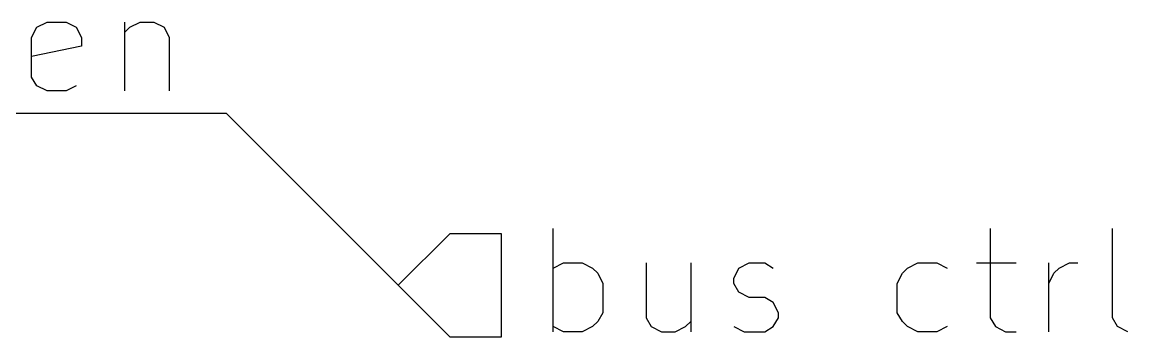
# Model space of a CAD drawing. Extents: x 10 to 287, y -200 to -10.
# Drawn here: x 239.56 to 255.88, y -148.08 to -143.43 of the extents above; entities that cross this region are included whole.
import ezdxf

# ---------------------------------------------------------------- set-up
doc = ezdxf.new("R2010")
doc.units = 0
doc.header["$MEASUREMENT"] = 0
doc.layers.add('BLACK', color=7, linetype='CONTINUOUS')
doc.layers.add('WHITE', color=7, linetype='CONTINUOUS')

msp = doc.modelspace()

# ---------------------------------------------------------------- linework, layer by layer
at = {"layer": 'Black'}
for p, q in [((227.33, -144.78), (242.57, -144.78)), ((242.57, -144.78), (245.11, -147.32)), ((247.396, -148.006), (247.396, -146.482)), ((253.848, -146.482), (253.848, -147.803)), ((255.651, -147.803), (255.651, -146.482)), ((245.872, -146.558), (245.11, -147.32)), ((246.634, -146.558), (245.872, -146.558)), ((246.634, -148.082), (246.634, -146.558)), ((247.396, -147.066), (247.548, -146.99)), ((247.548, -146.99), (247.828, -146.99)), ((247.828, -146.99), (247.98, -147.066)), ((248.768, -146.99), (248.768, -147.803)), ((249.428, -146.99), (249.428, -148.006)), ((250.139, -147.066), (250.292, -146.99)), ((250.292, -146.99), (250.52, -146.99)), ((250.52, -146.99), (250.647, -147.066)), ((252.628, -147.066), (252.781, -146.99)), ((252.781, -146.99), (253.06, -146.99)), ((253.06, -146.99), (253.213, -147.066)), ((253.644, -146.99), (254.229, -146.99)), ((254.711, -148.006), (254.711, -146.99)), ((254.864, -147.066), (255.016, -146.99)), ((255.016, -146.99), (255.143, -146.99)), ((247.98, -147.066), (248.056, -147.142)), ((248.056, -147.142), (248.133, -147.295)), ((250.063, -147.218), (250.139, -147.066)), ((252.476, -147.295), (252.552, -147.142)), ((252.552, -147.142), (252.628, -147.066)), ((254.711, -147.295), (254.787, -147.142)), ((254.787, -147.142), (254.864, -147.066)), ((245.11, -147.32), (245.872, -148.082)), ((248.133, -147.295), (248.133, -147.726)), ((250.063, -147.295), (250.063, -147.218)), ((250.139, -147.422), (250.063, -147.295)), ((252.476, -147.726), (252.476, -147.295)), ((250.292, -147.498), (250.139, -147.422)), ((250.52, -147.498), (250.292, -147.498)), ((250.647, -147.574), (250.52, -147.498)), ((250.723, -147.726), (250.647, -147.574)), ((248.056, -147.853), (247.98, -147.93)), ((248.133, -147.726), (248.056, -147.853)), ((248.768, -147.803), (248.844, -147.93)), ((249.352, -147.93), (249.428, -147.853)), ((250.647, -147.93), (250.723, -147.803)), ((250.723, -147.803), (250.723, -147.726)), ((252.552, -147.853), (252.476, -147.726)), ((252.628, -147.93), (252.552, -147.853)), ((253.848, -147.803), (253.924, -147.93)), ((255.727, -147.93), (255.651, -147.803)), ((247.548, -148.006), (247.396, -147.93)), ((247.828, -148.006), (247.548, -148.006)), ((247.98, -147.93), (247.828, -148.006)), ((248.844, -147.93), (248.996, -148.006)), ((248.996, -148.006), (249.199, -148.006)), ((249.199, -148.006), (249.352, -147.93)), ((250.063, -147.93), (250.215, -148.006)), ((250.215, -148.006), (250.52, -148.006)), ((250.52, -148.006), (250.647, -147.93)), ((252.781, -148.006), (252.628, -147.93)), ((253.06, -148.006), (252.781, -148.006)), ((253.213, -147.93), (253.06, -148.006)), ((253.924, -147.93), (254.076, -148.006)), ((254.076, -148.006), (254.229, -148.006)), ((255.88, -148.006), (255.727, -147.93)), ((245.872, -148.082), (246.634, -148.082))]:
    msp.add_line(p, q, dxfattribs=at)
at = {"layer": 'White'}
for p, q in [((239.776, -143.51), (239.928, -143.434)), ((239.928, -143.434), (240.208, -143.434)), ((240.208, -143.434), (240.36, -143.51)), ((241.071, -143.434), (241.071, -144.45)), ((241.148, -143.51), (241.3, -143.434)), ((241.3, -143.434), (241.503, -143.434)), ((241.503, -143.434), (241.656, -143.51)), ((239.7, -143.662), (239.776, -143.51)), ((240.36, -143.51), (240.436, -143.662)), ((241.071, -143.586), (241.148, -143.51)), ((241.656, -143.51), (241.732, -143.662)), ((239.7, -144.247), (239.7, -143.662)), ((240.436, -143.662), (240.436, -143.789)), ((241.732, -143.662), (241.732, -144.45)), ((240.436, -143.789), (239.7, -143.942)), ((239.776, -144.374), (239.7, -144.247)), ((239.928, -144.45), (239.776, -144.374)), ((240.36, -144.374), (240.208, -144.45)), ((240.208, -144.45), (239.928, -144.45))]:
    msp.add_line(p, q, dxfattribs=at)

doc.saveas('drawing.dxf')
